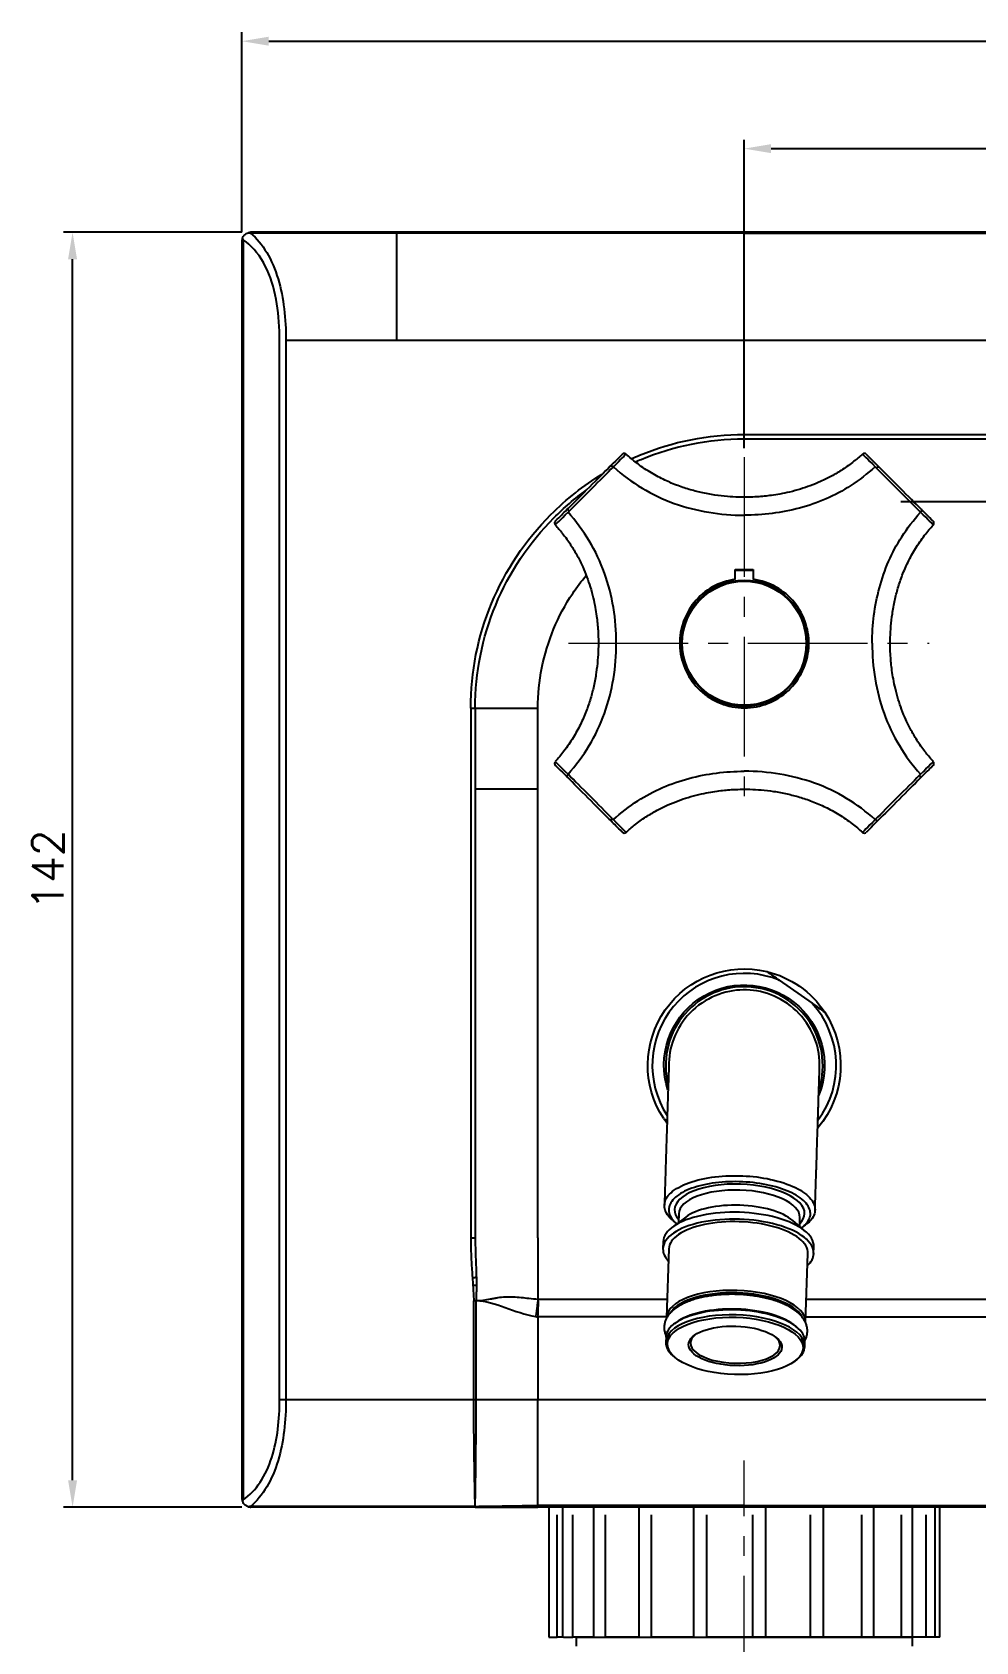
# Model space of a CAD drawing. Extents: x 39169 to 40010, y 19017 to 19611.
# Drawn here: x 39559.8 to 39665, y 19132.4 to 19311.7 of the extents above; entities that cross this region are included whole.
import ezdxf

# ---------------------------------------------------------------- set-up
doc = ezdxf.new("R2010")
doc.units = 0
doc.header["$LTSCALE"] = 7
doc.header["$MEASUREMENT"] = 0
doc.linetypes.add('CENTER2', pattern=[28.575, 19.05, -3.175, 3.175, -3.175])
doc.layers.add('DIM', color=2, linetype='CONTINUOUS')
doc.layers.add('DWG', color=7, linetype='CONTINUOUS')
doc.layers.add('중심선', color=1, linetype='CENTER2', lineweight=9)
doc.styles.add('GHS', font='romans', dxfattribs={"bigfont": 'ghs'})

msp = doc.modelspace()

# ---------------------------------------------------------------- linework, layer by layer
at = {"layer": 'DIM'}
for p, q in [((39583.14, 19289.39), (39583.14, 19311.68)), ((39586.14, 19310.68), (39767.14, 19310.68)), ((39639.14, 19265.35), (39639.14, 19299.71)), ((39642.14, 19298.71), (39711.14, 19298.71)), ((39583.14, 19289.39), (39563.27, 19289.39)), ((39564.27, 19150.39), (39564.27, 19286.39)), ((39583.14, 19147.39), (39563.27, 19147.39))]:
    msp.add_line(p, q, dxfattribs=at)
for points in [[(39586.14, 19311.18), (39586.14, 19310.18), (39583.14, 19310.68)], [(39642.14, 19299.21), (39642.14, 19298.21), (39639.14, 19298.71)], [(39563.77, 19286.39), (39564.77, 19286.39), (39564.27, 19289.39)], [(39563.77, 19150.39), (39564.77, 19150.39), (39564.27, 19147.39)]]:
    msp.add_solid(points, dxfattribs=at)
at = {"layer": 'DWG'}
for p, q in [((39583.14, 19288.39), (39583.14, 19148.39)), ((39583.29, 19288.56), (39583.29, 19148.22)), ((39600.41, 19289.3), (39584.12, 19289.3)), ((39585.37, 19289.39), (39584.14, 19289.39)), ((39639.14, 19289.3), (39600.41, 19289.3)), ((39714.14, 19289.39), (39639.14, 19289.39)), ((39639.14, 19289.3), (39714.14, 19289.3)), ((39588.06, 19277.39), (39588.06, 19159.39)), ((39639.14, 19277.39), (39714.14, 19277.39)), ((39639.14, 19266.88), (39714.14, 19266.88)), ((39639.14, 19266.38), (39714.14, 19266.38)), ((39656.58, 19259.39), (39696.71, 19259.39)), ((39608.65, 19236.39), (39609.15, 19236.39)), ((39608.65, 19236.39), (39608.65, 19177.39)), ((39643.04, 19206.09), (39646.72, 19203.51)), ((39632.62, 19179.69), (39631.13, 19178.57)), ((39631.86, 19180.06), (39631.83, 19179.09)), ((39645.98, 19178.09), (39644.56, 19179.31)), ((39645.32, 19178.66), (39645.35, 19179.63)), ((39630.11, 19176.95), (39630.08, 19176.18)), ((39630.73, 19176.15), (39630.49, 19168.5)), ((39645.98, 19168), (39646.22, 19175.66)), ((39646.87, 19175.64), (39646.9, 19176.41)), ((39646.06, 19170.55), (39705.55, 19170.55)), ((39646, 19168.59), (39705.49, 19168.59)), ((39631.54, 19167.96), (39631.36, 19167.82)), ((39645.06, 19167.38), (39644.89, 19167.53)), ((39630.42, 19166.33), (39630.4, 19165.78)), ((39645.89, 19165.28), (39645.91, 19165.83)), ((39631.24, 19164.23), (39631.41, 19164.08)), ((39644.77, 19163.65), (39644.95, 19163.79)), ((39616.14, 19159.39), (39639.14, 19159.39)), ((39639.14, 19159.39), (39714.14, 19159.39)), ((39639.14, 19147.59), (39616.14, 19147.59)), ((39737.15, 19147.39), (39616.14, 19147.39)), ((39617.36, 19147.39), (39617.36, 19132.89)), ((39618.9, 19147.39), (39618.9, 19132.89)), ((39622.35, 19147.39), (39622.35, 19132.89)), ((39627.38, 19147.39), (39627.38, 19132.89)), ((39633.48, 19147.39), (39633.48, 19132.89)), ((39639.14, 19147.59), (39714.14, 19147.59)), ((39641.56, 19132.89), (39641.56, 19147.39)), ((39647.98, 19132.89), (39647.98, 19147.39)), ((39653.6, 19132.89), (39653.6, 19147.39)), ((39657.89, 19132.89), (39657.89, 19147.39)), ((39660.41, 19132.89), (39660.41, 19147.39)), ((39660.93, 19132.89), (39660.93, 19147.39)), ((39618.28, 19132.89), (39618.28, 19146.53)), ((39620.04, 19132.89), (39620.04, 19146.53)), ((39623.68, 19132.89), (39623.68, 19146.53)), ((39628.82, 19132.89), (39628.82, 19146.53)), ((39634.98, 19132.89), (39634.98, 19146.53)), ((39640.05, 19146.53), (39640.05, 19132.89)), ((39646.49, 19146.53), (39646.49, 19132.89)), ((39652.21, 19146.53), (39652.21, 19132.89)), ((39656.65, 19146.53), (39656.65, 19132.89)), ((39659.38, 19146.53), (39659.38, 19132.89)), ((39617.36, 19132.89), (39618.28, 19132.89)), ((39619, 19132.89), (39618.28, 19132.89)), ((39618.99, 19132.89), (39620.04, 19132.89)), ((39622.43, 19132.89), (39620.04, 19132.89)), ((39620.39, 19132.89), (39620.39, 19131.89)), ((39620.39, 19132.89), (39657.89, 19132.89)), ((39622.43, 19132.89), (39623.68, 19132.89)), ((39627.43, 19132.89), (39623.68, 19132.89)), ((39627.43, 19132.89), (39628.82, 19132.89)), ((39633.52, 19132.89), (39628.82, 19132.89)), ((39633.5, 19132.89), (39634.98, 19132.89)), ((39640.05, 19132.89), (39634.98, 19132.89)), ((39641.55, 19132.89), (39640.05, 19132.89)), ((39646.49, 19132.89), (39641.55, 19132.89)), ((39647.94, 19132.89), (39646.49, 19132.89)), ((39652.21, 19132.89), (39647.94, 19132.89)), ((39653.54, 19132.89), (39652.21, 19132.89)), ((39656.65, 19132.89), (39653.54, 19132.89)), ((39657.8, 19132.89), (39656.65, 19132.89)), ((39659.38, 19132.89), (39657.8, 19132.89)), ((39657.89, 19131.89), (39657.89, 19132.89)), ((39660.31, 19132.89), (39659.38, 19132.89)), ((39660.93, 19132.89), (39660.31, 19132.89))]:
    msp.add_line(p, q, dxfattribs=at)
at = {"layer": 'DWG', "extrusion": (0, 0, -1)}
msp.add_circle((-39639.14, 19243.62), 7, dxfattribs=at)
msp.add_circle((-39639.14, 19243.62), 7, dxfattribs=at)
at = {"layer": 'DWG'}
for radius in [7, 6.91]:
    msp.add_circle((39639.14, 19243.62), radius, dxfattribs=at)
at = {"layer": 'DWG', "extrusion": (0, 0, -1)}
for radius, start, end in [(10.75, 326.5289, 103.4711), (8.95, 342.2362, 201.42), (10.75, 103.4711, 146.5289), (10.75, 146.5289, 220.3236)]:
    msp.add_arc((-39639.14, 19196.6), radius, start, end, dxfattribs=at)
at = {"layer": 'DWG'}
for radius, start, end in [(10.25, 67.6804, 213.0243), (8.75, 90, 194.3944), (8.75, 342.6019, 90), (10.25, 323.3328, 42.3196), (10.75, 213.4711, 216.5585)]:
    msp.add_arc((39639.14, 19196.6), radius, start, end, dxfattribs=at)
for centre, major_axis, ratio, start_param, end_param in [((39625.76, 19264.46), (-0.212, 0.212), 1, 4.783826, 6.283156), ((39652.53, 19264.46), (-0.212, -0.212), 1, 3.141551, 4.638101), ((39618.3, 19257.01), (0.212, -0.212), 1, 3.141565, 4.649115), ((39659.98, 19257.01), (0.212, 0.212), 1, 4.78377, 6.28313), ((39618.3, 19230.23), (-0.212, -0.212), 1, 4.783812, 6.283222), ((39659.98, 19230.23), (0.212, -0.212), 1, 0.000023, 1.49619), ((39625.76, 19222.78), (0.212, 0.212), 1, 3.141636, 4.64914), ((39652.53, 19222.78), (-0.212, 0.212), 1, 1.642045, 3.141608), ((39638.62, 19180.3), (-7.25, 0.23), 0.422618, 3.141593, 6.283185), ((39638.6, 19179.85), (6.75, -0.22), 0.422618, 0.010701, 3.141592), ((39638.55, 19178.17), (-6.75, 0.22), 0.422618, 3.626772, 5.798104), ((39638.48, 19175.91), (8.4, -0.27), 0.422618, 0, 3.141593), ((39638.5, 19176.68), (8.4, -0.27), 0.422618, 0, 3.141593), ((39638.48, 19175.91), (7.75, -0.25), 0.422618, 0, 3.141593), ((39638.62, 19180.3), (-7.25, 0.23), 0.422618, 0, 0.373555), ((39638.6, 19179.85), (6.75, -0.22), 0.422618, 3.141592, 3.149545), ((39638.62, 19180.3), (-7.25, 0.23), 0.422618, 2.76794, 3.141593), ((39638.6, 19179.85), (6.75, -0.22), 0.422618, 0, 0.010701), ((39638.48, 19175.91), (8.4, -0.27), 0.422618, 3.141593, 3.53763), ((39638.48, 19175.91), (8.4, -0.27), 0.422618, 5.887246, 6.283185), ((39638.23, 19168.25), (-7.75, 0.25), 0.422618, 3.141593, 6.283185), ((39638.23, 19168.07), (7.55, -0.24), 0.422618, 0.262029, 2.879172), ((39638.14, 19165.53), (-7.75, 0.25), 0.422618, 3.141593, 6.283185), ((39638.16, 19166.08), (7.75, -0.25), 0.422618, 0, 3.141593), ((39638.17, 19166.26), (-7.55, 0.24), 0.422618, 3.626772, 5.798104), ((39638.14, 19165.53), (5, -0.16), 0.422618, 2.694014, 3.141592), ((39638.14, 19165.53), (-7.75, 0.25), 0.422618, 0, 0.48518), ((39638.14, 19165.53), (5, -0.16), 0.422618, 3.141592, 6.283185), ((39638.14, 19165.53), (5, -0.16), 0.422618, 0, 0.447481), ((39638.14, 19165.53), (-7.75, 0.25), 0.422618, 2.656511, 3.141593), ((39616.14, 19147.89), (0, -0.5), 0.013735, 0, 0.927989)]:
    msp.add_ellipse(centre, major_axis=major_axis, ratio=ratio, start_param=start_param, end_param=end_param, dxfattribs=at)
for major_axis in [(7.55, -0.24), (-5.2, 0.17)]:
    msp.add_ellipse((39638.14, 19165.35), major_axis=major_axis, ratio=0.422618, dxfattribs=at)
for points, knots in [([(39583.22, 19288.78), (39583.2, 19288.72), (39583.18, 19288.65), (39583.15, 19288.52), (39583.14, 19288.46), (39583.14, 19288.39), (39583.14, 19288.39), (39583.14, 19288.39)], [0, 0, 0, 0, 0.496009, 0.496009, 0.986819, 0.986819, 1, 1, 1, 1]), ([(39583.22, 19288.78), (39583.26, 19288.87), (39583.32, 19288.96), (39583.45, 19289.12), (39583.53, 19289.19), (39583.69, 19289.29), (39583.78, 19289.32), (39583.86, 19289.35)], [0, 0, 0, 0, 0.346952, 0.346952, 0.69371, 0.69371, 1, 1, 1, 1]), ([(39583.29, 19288.56), (39583.29, 19288.56), (39583.29, 19288.57), (39583.26, 19288.64), (39583.24, 19288.71), (39583.22, 19288.78)], [0, 0, 0, 0, 0.027861, 0.027861, 1, 1, 1, 1]), ([(39587.35, 19159.39), (39587.35, 19181.27), (39587.35, 19214.1), (39587.35, 19252.4), (39587.35, 19268.81), (39587.35, 19277.02), (39587.43, 19279.8), (39586.57, 19283.72), (39586.14, 19284.96), (39584.93, 19287.11), (39584.17, 19287.97), (39583.29, 19288.56)], [0, 0, 0, 0, 0.5, 0.75, 0.875, 0.875, 0.9375, 0.9375, 0.96875, 0.96875, 1, 1, 1, 1]), ([(39584.14, 19289.39), (39584.14, 19289.39), (39584.14, 19289.39), (39584.12, 19289.39), (39584.11, 19289.39), (39584.01, 19289.38), (39583.94, 19289.37), (39583.86, 19289.35)], [0, 0, 0, 0, 0.018439, 0.018439, 0.192058, 0.192058, 1, 1, 1, 1]), ([(39583.86, 19289.35), (39583.95, 19289.34), (39584.03, 19289.32), (39584.11, 19289.3), (39584.11, 19289.3), (39584.12, 19289.3)], [0, 0, 0, 0, 0.972775, 0.972775, 1, 1, 1, 1]), ([(39584.12, 19289.3), (39585.47, 19288.19), (39586.53, 19286.33), (39587.81, 19282.06), (39588.06, 19279.73), (39588.06, 19277.39)], [0, 0, 0, 0, 0.5, 0.5, 1, 1, 1, 1]), ([(39626.59, 19264.18), (39626.88, 19264.31), (39627.17, 19264.44), (39631.15, 19266.08), (39635.12, 19266.88), (39639.14, 19266.88)], [0, 0, 0, 0, 0.074329, 0.074329, 1, 1, 1, 1]), ([(39627.01, 19263.82), (39627.23, 19263.91), (39627.44, 19264.01), (39631.28, 19265.6), (39635.18, 19266.38), (39639.14, 19266.38)], [0, 0, 0, 0, 0.056409, 0.056409, 1, 1, 1, 1]), ([(39624.21, 19263.33), (39623.55, 19262.68), (39622.74, 19261.86), (39621.04, 19260.17), (39620.22, 19259.34), (39619.54, 19258.66)], [0, 0, 0, 0, 0.5, 0.5, 1, 1, 1, 1]), ([(39624.55, 19263.26), (39623.85, 19262.57), (39623, 19261.71), (39621.2, 19259.91), (39620.33, 19259.04), (39619.61, 19258.33)], [0, 0, 0, 0, 0.5, 0.5, 1, 1, 1, 1]), ([(39624.55, 19263.26), (39626.53, 19261.5), (39628.83, 19260.09), (39633.83, 19258.31), (39636.49, 19257.88), (39639.14, 19257.88)], [0, 0, 0, 0, 0.5, 0.5, 1, 1, 1, 1]), ([(39652.32, 19264.69), (39652.02, 19264.41), (39651.3, 19263.81), (39650.15, 19262.97), (39648.9, 19262.23), (39647.69, 19261.63), (39646.53, 19261.16), (39645.38, 19260.77), (39644.25, 19260.46), (39643.17, 19260.24), (39642.22, 19260.09), (39641.37, 19259.99), (39640.51, 19259.92), (39639.56, 19259.88), (39638.45, 19259.88), (39637.21, 19259.95), (39635.82, 19260.11), (39634.39, 19260.38), (39632.96, 19260.75), (39631.53, 19261.23), (39630.06, 19261.87), (39628.56, 19262.69), (39627.18, 19263.64), (39626.34, 19264.35), (39625.96, 19264.69)], [0, 0, 0, 0, 0.043698, 0.097663, 0.148172, 0.195232, 0.238813, 0.278891, 0.322368, 0.360817, 0.394227, 0.422589, 0.450703, 0.483929, 0.522276, 0.565762, 0.614418, 0.668235, 0.716998, 0.769314, 0.825184, 0.884553, 0.9474, 1, 1, 1, 1]), ([(39653.74, 19263.27), (39652.87, 19262.51), (39650.34, 19260.5), (39645.38, 19258.4), (39641.22, 19257.88), (39639.14, 19257.88)], [0, 0, 0, 0, 0.216606, 0.608303, 1, 1, 1, 1]), ([(39652.74, 19264.67), (39652.74, 19264.67), (39652.74, 19264.67), (39652.75, 19264.66), (39652.88, 19264.53), (39653.39, 19264.02), (39653.76, 19263.65), (39654.19, 19263.22)], [0, 0, 0, 0, 0.020054, 0.020054, 0.510027, 0.510027, 1, 1, 1, 1]), ([(39653.86, 19263.15), (39653.88, 19263.17), (39653.91, 19263.19), (39653.96, 19263.23), (39653.99, 19263.24), (39654.05, 19263.26), (39654.07, 19263.26), (39654.12, 19263.26), (39654.14, 19263.25), (39654.17, 19263.24), (39654.18, 19263.23), (39654.19, 19263.23), (39654.19, 19263.22), (39654.19, 19263.22)], [0, 0, 0, 0, 0.220007, 0.220007, 0.440055, 0.440055, 0.660124, 0.660124, 0.880232, 0.880232, 0.96207, 0.96207, 1, 1, 1, 1]), ([(39658.86, 19258.55), (39658.2, 19259.21), (39657.39, 19260.02), (39655.69, 19261.72), (39654.87, 19262.54), (39654.19, 19263.22)], [0, 0, 0, 0, 0.5, 0.5, 1, 1, 1, 1]), ([(39608.65, 19236.39), (39608.65, 19240.42), (39609.44, 19244.36), (39612.51, 19251.76), (39614.75, 19255.11), (39619.31, 19259.68), (39621.24, 19261.19), (39623.31, 19262.45)], [0, 0, 0, 0, 0.383239, 0.383239, 0.766477, 0.766477, 1, 1, 1, 1]), ([(39658.79, 19258.21), (39658.09, 19258.91), (39657.23, 19259.76), (39655.44, 19261.56), (39654.57, 19262.43), (39653.86, 19263.15)], [0, 0, 0, 0, 0.5, 0.5, 1, 1, 1, 1]), ([(39609.15, 19236.39), (39609.15, 19240.35), (39609.93, 19244.23), (39612.94, 19251.51), (39615.14, 19254.81), (39619.05, 19258.71), (39620.25, 19259.74), (39621.52, 19260.66)], [0, 0, 0, 0, 0.416704, 0.416704, 0.833408, 0.833408, 1, 1, 1, 1]), ([(39618.08, 19256.81), (39618.08, 19256.81), (39618.08, 19256.81), (39618.08, 19256.81), (39618.61, 19257.33), (39619.5, 19258.22)], [0, 0, 0, 0, 0.00011, 0.00011, 1, 1, 1, 1]), ([(39618.09, 19257.22), (39618.09, 19257.22), (39618.22, 19257.34), (39618.72, 19257.85), (39619.1, 19258.23), (39619.54, 19258.66)], [0, 0, 0, 0, 0.499864, 0.499864, 1, 1, 1, 1]), ([(39619.61, 19258.33), (39619.59, 19258.35), (39619.57, 19258.38), (39619.54, 19258.44), (39619.52, 19258.46), (39619.51, 19258.52), (39619.5, 19258.55), (39619.5, 19258.6), (39619.51, 19258.62), (39619.52, 19258.64), (39619.53, 19258.65), (39619.54, 19258.66), (39619.54, 19258.66), (39619.54, 19258.66)], [0, 0, 0, 0, 0.220024, 0.220024, 0.440073, 0.440073, 0.660142, 0.660142, 0.88025, 0.88025, 0.96173, 0.96173, 1, 1, 1, 1]), ([(39624.88, 19243.62), (39624.88, 19246.27), (39624.46, 19248.93), (39622.67, 19253.94), (39621.26, 19256.23), (39619.5, 19258.22)], [0, 0, 0, 0, 0.5, 0.5, 1, 1, 1, 1]), ([(39653.4, 19243.62), (39653.4, 19245.69), (39653.93, 19249.86), (39656.02, 19254.81), (39658.03, 19257.35), (39658.79, 19258.21)], [0, 0, 0, 0, 0.391693, 0.783386, 1, 1, 1, 1]), ([(39618.07, 19256.8), (39618.35, 19256.49), (39618.96, 19255.78), (39619.79, 19254.63), (39620.53, 19253.38), (39621.13, 19252.17), (39621.61, 19251.01), (39621.99, 19249.86), (39622.3, 19248.73), (39622.53, 19247.65), (39622.68, 19246.7), (39622.78, 19245.84), (39622.85, 19244.99), (39622.89, 19244.03), (39622.88, 19242.93), (39622.81, 19241.68), (39622.65, 19240.29), (39622.39, 19238.87), (39622.02, 19237.43), (39621.53, 19236.01), (39620.89, 19234.54), (39620.07, 19233.04), (39619.12, 19231.66), (39618.41, 19230.81), (39618.07, 19230.44)], [0, 0, 0, 0, 0.043602, 0.097553, 0.14806, 0.195126, 0.238721, 0.278818, 0.322321, 0.360793, 0.394223, 0.422599, 0.45072, 0.483948, 0.522295, 0.565774, 0.614413, 0.668204, 0.716942, 0.769238, 0.825098, 0.884469, 0.947332, 1, 1, 1, 1]), ([(39660.22, 19230.44), (39659.93, 19230.75), (39659.33, 19231.46), (39658.5, 19232.61), (39657.76, 19233.86), (39657.16, 19235.07), (39656.68, 19236.23), (39656.29, 19237.38), (39655.99, 19238.51), (39655.76, 19239.59), (39655.61, 19240.54), (39655.51, 19241.4), (39655.44, 19242.25), (39655.4, 19243.21), (39655.41, 19244.31), (39655.48, 19245.56), (39655.64, 19246.94), (39655.9, 19248.37), (39656.27, 19249.8), (39656.75, 19251.23), (39657.4, 19252.7), (39658.21, 19254.2), (39659.17, 19255.58), (39659.88, 19256.43), (39660.22, 19256.8)], [0, 0, 0, 0, 0.043641, 0.09759, 0.148094, 0.195158, 0.238751, 0.278846, 0.322347, 0.360818, 0.394246, 0.422621, 0.45074, 0.483967, 0.522311, 0.565789, 0.614426, 0.668214, 0.71695, 0.769243, 0.8251, 0.884469, 0.947329, 1, 1, 1, 1]), ([(39616.14, 19236.39), (39616.14, 19237.9), (39616.29, 19239.4), (39616.88, 19242.35), (39617.32, 19243.8), (39618.47, 19246.58), (39619.18, 19247.92), (39620.49, 19249.87), (39620.99, 19250.54), (39621.53, 19251.18)], [0, 0, 0, 0, 0.2439322, 0.2439322, 0.4878644, 0.4878644, 0.7317966, 0.7317966, 0.8676616, 0.8676616, 0.8676616, 0.8676616]), ([(39638.14, 19250.75), (39636.36, 19250.5), (39634.69, 19249.56), (39632.41, 19246.74), (39631.83, 19244.92), (39632.09, 19241.32), (39632.92, 19239.58), (39635.54, 19237.13), (39637.33, 19236.42), (39640.97, 19236.42), (39642.74, 19237.13), (39645.37, 19239.59), (39646.2, 19241.33), (39646.45, 19244.91), (39645.87, 19246.76), (39643.61, 19249.55), (39641.93, 19250.5), (39640.14, 19250.75)], [0, 0, 0, 0, 0.125, 0.125, 0.25, 0.25, 0.375, 0.375, 0.5, 0.5, 0.625, 0.625, 0.75, 0.75, 0.875, 0.875, 1, 1, 1, 1]), ([(39638.14, 19251.82), (39638.43, 19251.82), (39638.72, 19251.82), (39639.19, 19251.82), (39639.38, 19251.82), (39639.76, 19251.82), (39639.95, 19251.82), (39640.14, 19251.82)], [0, 0, 0, 0, 0.428962, 0.428962, 0.714481, 0.714481, 1, 1, 1, 1]), ([(39638.14, 19251.75), (39638.43, 19251.75), (39638.72, 19251.75), (39639.19, 19251.75), (39639.38, 19251.75), (39639.76, 19251.75), (39639.95, 19251.75), (39640.14, 19251.75)], [0, 0, 0, 0, 0.428962, 0.428962, 0.714481, 0.714481, 1, 1, 1, 1]), ([(39619.5, 19229.02), (39621.26, 19231.01), (39622.67, 19233.31), (39624.46, 19238.31), (39624.88, 19240.97), (39624.88, 19243.62)], [0, 0, 0, 0, 0.5, 0.5, 1, 1, 1, 1]), ([(39653.4, 19243.62), (39653.4, 19240.97), (39653.83, 19238.31), (39655.62, 19233.3), (39657.02, 19231.01), (39658.79, 19229.02)], [0, 0, 0, 0, 0.5, 0.5, 1, 1, 1, 1]), ([(39624.55, 19223.97), (39625.41, 19224.73), (39627.95, 19226.74), (39632.9, 19228.84), (39637.07, 19229.36), (39639.14, 19229.36)], [0, 0, 0, 0, 0.216606, 0.608303, 1, 1, 1, 1]), ([(39653.74, 19223.98), (39651.76, 19225.74), (39649.46, 19227.15), (39644.46, 19228.93), (39641.8, 19229.36), (39639.14, 19229.36)], [0, 0, 0, 0, 0.5, 0.5, 1, 1, 1, 1]), ([(39658.75, 19228.58), (39659.18, 19229), (39659.55, 19229.38), (39660.05, 19229.87), (39660.18, 19230.01), (39660.19, 19230.02), (39660.19, 19230.02), (39660.19, 19230.02)], [0, 0, 0, 0, 0.489116, 0.489116, 0.978233, 0.978233, 1, 1, 1, 1]), ([(39658.79, 19229.02), (39659.68, 19229.91), (39660.21, 19230.43), (39660.21, 19230.43), (39660.21, 19230.43), (39660.21, 19230.43)], [0, 0, 0, 0, 0.998622, 0.998622, 1, 1, 1, 1]), ([(39624.1, 19224.02), (39623.42, 19224.7), (39622.59, 19225.52), (39620.9, 19227.22), (39620.09, 19228.03), (39619.43, 19228.69)], [0, 0, 0, 0, 0.5, 0.5, 1, 1, 1, 1]), ([(39624.43, 19224.09), (39623.72, 19224.81), (39622.85, 19225.68), (39621.06, 19227.47), (39620.2, 19228.33), (39619.5, 19229.02)], [0, 0, 0, 0, 0.5, 0.5, 1, 1, 1, 1]), ([(39625.96, 19222.55), (39626.27, 19222.83), (39626.98, 19223.44), (39628.14, 19224.27), (39629.38, 19225.01), (39630.6, 19225.61), (39631.75, 19226.08), (39632.91, 19226.47), (39634.04, 19226.78), (39635.12, 19227), (39636.07, 19227.15), (39636.92, 19227.25), (39637.78, 19227.32), (39638.73, 19227.36), (39639.83, 19227.36), (39641.08, 19227.29), (39642.47, 19227.13), (39643.89, 19226.86), (39645.33, 19226.49), (39646.75, 19226.01), (39648.23, 19225.37), (39649.72, 19224.55), (39651.11, 19223.6), (39651.95, 19222.89), (39652.32, 19222.55)], [0, 0, 0, 0, 0.043671, 0.097638, 0.148149, 0.195209, 0.238792, 0.278871, 0.322349, 0.360799, 0.39421, 0.422573, 0.450688, 0.483915, 0.522263, 0.565751, 0.614408, 0.668226, 0.71699, 0.769308, 0.825179, 0.884551, 0.947399, 1, 1, 1, 1]), ([(39658.67, 19228.91), (39657.96, 19228.2), (39657.08, 19227.32), (39655.29, 19225.53), (39654.43, 19224.67), (39653.74, 19223.97)], [0, 0, 0, 0, 0.5, 0.5, 1, 1, 1, 1]), ([(39658.75, 19228.58), (39658.07, 19227.9), (39657.24, 19227.07), (39655.55, 19225.38), (39654.74, 19224.56), (39654.08, 19223.91)], [0, 0, 0, 0, 0.5, 0.5, 1, 1, 1, 1]), ([(39658.75, 19228.58), (39658.75, 19228.58), (39658.75, 19228.58), (39658.77, 19228.6), (39658.78, 19228.62), (39658.79, 19228.66), (39658.79, 19228.69), (39658.78, 19228.74), (39658.77, 19228.77), (39658.74, 19228.83), (39658.72, 19228.86), (39658.69, 19228.89), (39658.68, 19228.9), (39658.67, 19228.91)], [0, 0, 0, 0, 0.038268, 0.038268, 0.258414, 0.258414, 0.478561, 0.478561, 0.698686, 0.698686, 0.91877, 0.91877, 1, 1, 1, 1]), ([(39624.1, 19224.02), (39624.1, 19224.02), (39624.1, 19224.01), (39624.12, 19224), (39624.14, 19223.99), (39624.19, 19223.98), (39624.21, 19223.98), (39624.27, 19223.99), (39624.29, 19224), (39624.35, 19224.03), (39624.38, 19224.05), (39624.41, 19224.07), (39624.42, 19224.08), (39624.43, 19224.09)], [0, 0, 0, 0, 0.037932, 0.037932, 0.258081, 0.258081, 0.478231, 0.478231, 0.698358, 0.698358, 0.918444, 0.918444, 1, 1, 1, 1]), ([(39625.55, 19222.57), (39625.55, 19222.57), (39625.42, 19222.7), (39624.91, 19223.2), (39624.54, 19223.58), (39624.1, 19224.02)], [0, 0, 0, 0, 0.499837, 0.499837, 1, 1, 1, 1]), ([(39653.74, 19223.98), (39652.85, 19223.08), (39652.33, 19222.56), (39652.33, 19222.56), (39652.33, 19222.56), (39652.33, 19222.56)], [0, 0, 0, 0, 0.998418, 0.998418, 1, 1, 1, 1]), ([(39639.41, 19205), (39638.42, 19205.03), (39637.35, 19204.89), (39635.26, 19204.13), (39634.24, 19203.52), (39632.55, 19201.94), (39631.88, 19200.96), (39630.99, 19198.95), (39630.78, 19197.92), (39630.75, 19196.87)], [0, 0, 0, 0, 0.250016, 0.250016, 0.500031, 0.500031, 0.750047, 0.750047, 1, 1, 1, 1]), ([(39647.54, 19196.33), (39647.57, 19197.38), (39647.43, 19198.43), (39646.67, 19200.49), (39646.06, 19201.51), (39644.48, 19203.19), (39643.5, 19203.87), (39641.47, 19204.75), (39640.4, 19204.97), (39639.41, 19205)], [0, 0, 0, 0, 0.249953, 0.249953, 0.499969, 0.499969, 0.749984, 0.749984, 1, 1, 1, 1]), ([(39630.75, 19196.87), (39630.75, 19196.87), (39630.75, 19196.87), (39630.75, 19196.88), (39630.75, 19196.86), (39630.75, 19196.9), (39630.75, 19196.83), (39630.74, 19196.6), (39630.73, 19196.29), (39630.72, 19195.94), (39630.71, 19195.57), (39630.69, 19195.23), (39630.68, 19194.92), (39630.68, 19194.64), (39630.67, 19194.32), (39630.65, 19193.9), (39630.63, 19193.35), (39630.61, 19192.66), (39630.58, 19191.8), (39630.55, 19190.74), (39630.51, 19189.48), (39630.46, 19188.05), (39630.41, 19186.48), (39630.36, 19184.78), (39630.3, 19182.95), (39630.26, 19181.68), (39630.24, 19181.02)], [0, 0, 0, 0, 0.067186, 0.129523, 0.187018, 0.239687, 0.287431, 0.330345, 0.368415, 0.401636, 0.430017, 0.453563, 0.472273, 0.486647, 0.503551, 0.525171, 0.551512, 0.582557, 0.618276, 0.65864, 0.703735, 0.753591, 0.80813, 0.867379, 0.931338, 1, 1, 1, 1]), ([(39647.03, 19180.48), (39647.05, 19181.15), (39647.09, 19182.42), (39647.15, 19184.22), (39647.2, 19185.82), (39647.25, 19187.22), (39647.28, 19188.41), (39647.32, 19189.4), (39647.34, 19190.16), (39647.36, 19190.76), (39647.38, 19191.27), (39647.39, 19191.74), (39647.41, 19192.2), (39647.42, 19192.63), (39647.43, 19193.07), (39647.45, 19193.53), (39647.47, 19194.05), (39647.48, 19194.61), (39647.5, 19195.17), (39647.52, 19195.69), (39647.53, 19196.09), (39647.54, 19196.35), (39647.54, 19196.34), (39647.54, 19196.33), (39647.54, 19196.34), (39647.54, 19196.34), (39647.54, 19196.33)], [0, 0, 0, 0, 0.069854, 0.132662, 0.188418, 0.23712, 0.278786, 0.313411, 0.340942, 0.361812, 0.381096, 0.400357, 0.419594, 0.438804, 0.457993, 0.480215, 0.507841, 0.540863, 0.579277, 0.623092, 0.672328, 0.726976, 0.787071, 0.852642, 0.92361, 1, 1, 1, 1]), ([(39631.1, 19179.38), (39631, 19179.47), (39630.92, 19179.55), (39630.42, 19180.08), (39630.24, 19180.52), (39630.24, 19181.41), (39630.41, 19181.84), (39631.22, 19182.68), (39631.86, 19183.08), (39633.48, 19183.74), (39634.48, 19183.98), (39636.55, 19184.28), (39637.62, 19184.33), (39639.61, 19184.28), (39640.66, 19184.18), (39642.72, 19183.78), (39643.72, 19183.49), (39645.37, 19182.75), (39646.01, 19182.32), (39646.84, 19181.43), (39647.03, 19180.98), (39647.03, 19180.1), (39646.86, 19179.66), (39646.34, 19179.12), (39646.2, 19179.01), (39646.05, 19178.89)], [0, 0, 0, 0, 0.017973, 0.017973, 0.113445, 0.113445, 0.208917, 0.208917, 0.304389, 0.304389, 0.399862, 0.399862, 0.495334, 0.495334, 0.590806, 0.590806, 0.686278, 0.686278, 0.78175, 0.78175, 0.877223, 0.877223, 0.972695, 0.972695, 1, 1, 1, 1]), ([(39645.54, 19178.51), (39645.68, 19178.62), (39646.25, 19179.11), (39646.73, 19180.1), (39646.08, 19181.42), (39644.33, 19182.58), (39641.69, 19183.38), (39638.59, 19183.73), (39635.49, 19183.54), (39632.86, 19182.87), (39631.13, 19181.79), (39630.51, 19180.49), (39630.99, 19179.53), (39631.5, 19179.04), (39631.59, 19178.97)], [0, 0, 0, 0, 0.027163, 0.122627, 0.218082, 0.313391, 0.408833, 0.504412, 0.599952, 0.69564, 0.791282, 0.886803, 0.982385, 1, 1, 1, 1]), ([(39608.65, 19177.39), (39608.65, 19177.1), (39608.66, 19176.51), (39608.68, 19175.62), (39608.73, 19174.72), (39608.78, 19173.83), (39608.82, 19173.23), (39608.84, 19172.93)], [0, 0, 0, 0, 0.196111, 0.395344, 0.597766, 0.800319, 1, 1, 1, 1]), ([(39609.15, 19177.39), (39609.16, 19176.81), (39609.17, 19175.65), (39609.25, 19174.17), (39609.27, 19173.28), (39609.28, 19172.96)], [0, 0, 0, 0, 0.391608, 0.785493, 1, 1, 1, 1]), ([(39616.14, 19177.39), (39616.14, 19176.47), (39616.14, 19175.54), (39616.14, 19174.24), (39616.14, 19173.82), (39616.14, 19173.04), (39616.14, 19172.67), (39616.14, 19172.02), (39616.14, 19171.73), (39616.14, 19171.23), (39616.14, 19171.03), (39616.14, 19170.73), (39616.14, 19170.62), (39616.14, 19170.55)], [0, 0, 0, 0, 0.292557, 0.292557, 0.438836, 0.438836, 0.585115, 0.585115, 0.731394, 0.731394, 0.877672, 0.877672, 1, 1, 1, 1]), ([(39608.9, 19172.08), (39608.92, 19171.79), (39608.95, 19171.23), (39608.99, 19170.66), (39609, 19170.38)], [0, 0, 0, 0, 0.503967, 1, 1, 1, 1]), ([(39609.28, 19172.96), (39609.29, 19172.69), (39609.29, 19172.41), (39609.29, 19172.12), (39609.29, 19172.1)], [0, 0, 0, 0, 0.942023, 1, 1, 1, 1]), ([(39609.26, 19170.39), (39609.52, 19170.4), (39610.06, 19170.43), (39610.73, 19170.56), (39611.26, 19170.67), (39611.81, 19170.76), (39612.77, 19170.85), (39613.93, 19170.79), (39615.17, 19170.66), (39615.81, 19170.59), (39616.14, 19170.55)], [0, 0, 0, 0, 0.11572, 0.236872, 0.300492, 0.365309, 0.495259, 0.74911, 0.868353, 1, 1, 1, 1]), ([(39609.26, 19170.39), (39610.29, 19170.38), (39611.38, 19170.04), (39613.57, 19169.23), (39614.71, 19168.83), (39615.89, 19168.61)], [0, 0, 0, 0, 0.5, 0.5, 1, 1, 1, 1]), ([(39616.14, 19168.59), (39616.16, 19169.01), (39616.19, 19169.49), (39616.2, 19170.22), (39616.19, 19170.46), (39616.14, 19170.55)], [0, 0, 0, 0, 0.5, 0.5, 1, 1, 1, 1]), ([(39638.32, 19171.09), (39638.2, 19171.09), (39637.83, 19171.1), (39637.23, 19171.09), (39636.53, 19171.06), (39635.84, 19170.99), (39635.16, 19170.9), (39634.51, 19170.78), (39633.89, 19170.63), (39633.3, 19170.45), (39632.74, 19170.24), (39632.23, 19170.01), (39631.75, 19169.74), (39631.33, 19169.44), (39630.98, 19169.13), (39630.69, 19168.8), (39630.48, 19168.47), (39630.32, 19168.11), (39630.23, 19167.74), (39630.2, 19167.35), (39630.24, 19166.98), (39630.33, 19166.66), (39630.41, 19166.47), (39630.44, 19166.4)], [0, 0, 0, 0, 0.027207, 0.078722, 0.130286, 0.181932, 0.233708, 0.285669, 0.337877, 0.390406, 0.443334, 0.496733, 0.550635, 0.604941, 0.659061, 0.706368, 0.751428, 0.794575, 0.840663, 0.885059, 0.928638, 0.972175, 1, 1, 1, 1]), ([(39645.89, 19165.9), (39645.92, 19165.95), (39646, 19166.11), (39646.11, 19166.4), (39646.18, 19166.78), (39646.19, 19167.16), (39646.13, 19167.53), (39646.01, 19167.9), (39645.83, 19168.24), (39645.59, 19168.58), (39645.29, 19168.91), (39644.92, 19169.22), (39644.5, 19169.52), (39644.02, 19169.8), (39643.49, 19170.05), (39642.92, 19170.27), (39642.31, 19170.47), (39641.68, 19170.65), (39641.01, 19170.79), (39640.33, 19170.91), (39639.63, 19171), (39638.96, 19171.06), (39638.52, 19171.08), (39638.32, 19171.09)], [0, 0, 0, 0, 0.020051, 0.062685, 0.108135, 0.152177, 0.195697, 0.239415, 0.284288, 0.331089, 0.380231, 0.43157, 0.484408, 0.537878, 0.591242, 0.644268, 0.696921, 0.749244, 0.801296, 0.853141, 0.904836, 0.956432, 1, 1, 1, 1]), ([(39583.29, 19148.22), (39584.72, 19149.17), (39585.83, 19150.91), (39587.12, 19154.94), (39587.35, 19157.17), (39587.35, 19159.39)], [0, 0, 0, 0, 0.5, 0.5, 1, 1, 1, 1]), ([(39588.06, 19159.39), (39588.06, 19157.05), (39587.81, 19154.71), (39586.53, 19150.45), (39585.47, 19148.59), (39584.12, 19147.48)], [0, 0, 0, 0, 0.5, 0.5, 1, 1, 1, 1]), ([(39609.14, 19147.48), (39609.14, 19147.56), (39609.14, 19147.73), (39609.13, 19148.1), (39609.12, 19148.8), (39609.09, 19150.37), (39609.05, 19152.44), (39609.03, 19154.56), (39609.01, 19156.22), (39609, 19157.83), (39609, 19158.9), (39609, 19159.39)], [0, 0, 0, 0, 0.032452, 0.064818, 0.129239, 0.256689, 0.506993, 0.631003, 0.754409, 0.889004, 1, 1, 1, 1]), ([(39616.14, 19147.59), (39616.14, 19147.73), (39616.14, 19147.87), (39616.14, 19148.24), (39616.14, 19148.47), (39616.14, 19149.17), (39616.14, 19149.66), (39616.14, 19150.65), (39616.14, 19151.15), (39616.14, 19152.16), (39616.14, 19152.67), (39616.14, 19154.21), (39616.14, 19155.24), (39616.14, 19157.31), (39616.14, 19158.35), (39616.14, 19159.39)], [0, 0, 0, 0, 0.042881, 0.042881, 0.106689, 0.106689, 0.234305, 0.234305, 0.361921, 0.361921, 0.489537, 0.489537, 0.744768, 0.744768, 1, 1, 1, 1]), ([(39583.14, 19148.39), (39583.14, 19148.39), (39583.14, 19148.39), (39583.14, 19148.32), (39583.15, 19148.26), (39583.18, 19148.13), (39583.2, 19148.06), (39583.22, 19148)], [0, 0, 0, 0, 0.013181, 0.013181, 0.503991, 0.503991, 1, 1, 1, 1]), ([(39583.22, 19148), (39583.24, 19148.07), (39583.26, 19148.14), (39583.29, 19148.21), (39583.29, 19148.22), (39583.29, 19148.22)], [0, 0, 0, 0, 0.972139, 0.972139, 1, 1, 1, 1]), ([(39583.86, 19147.43), (39583.76, 19147.46), (39583.66, 19147.51), (39583.49, 19147.63), (39583.41, 19147.7), (39583.29, 19147.86), (39583.25, 19147.93), (39583.22, 19148)], [0, 0, 0, 0, 0.363068, 0.363068, 0.72733, 0.72733, 1, 1, 1, 1]), ([(39584.12, 19147.48), (39584.11, 19147.48), (39584.11, 19147.48), (39584.03, 19147.46), (39583.95, 19147.44), (39583.86, 19147.43)], [0, 0, 0, 0, 0.027225, 0.027225, 1, 1, 1, 1]), ([(39583.86, 19147.43), (39583.94, 19147.41), (39584.01, 19147.4), (39584.11, 19147.39), (39584.12, 19147.39), (39584.14, 19147.39), (39584.14, 19147.39), (39584.14, 19147.39)], [0, 0, 0, 0, 0.807942, 0.807942, 0.981561, 0.981561, 1, 1, 1, 1]), ([(39609.14, 19147.48), (39610.29, 19147.49), (39612.63, 19147.53), (39614.96, 19147.57), (39616.14, 19147.59)], [0, 0, 0, 0, 0.492799, 1, 1, 1, 1]), ([(39609.14, 19147.48), (39609.14, 19147.48), (39609.14, 19147.47), (39609.14, 19147.46), (39609.14, 19147.45), (39609.14, 19147.44), (39609.14, 19147.43), (39609.14, 19147.43), (39609.14, 19147.42), (39609.14, 19147.41), (39609.14, 19147.41), (39609.14, 19147.4), (39609.14, 19147.4), (39609.14, 19147.4), (39609.14, 19147.39), (39609.14, 19147.39), (39609.14, 19147.39), (39609.14, 19147.39), (39609.14, 19147.39)], [0, 0, 0, 0, 0.061661, 0.123679, 0.18597, 0.248491, 0.311196, 0.374041, 0.43698, 0.499966, 0.562952, 0.625892, 0.688739, 0.751448, 0.813973, 0.876268, 0.938292, 1, 1, 1, 1]), ([(39609.14, 19147.39), (39610.29, 19147.39), (39612.62, 19147.39), (39614.95, 19147.39), (39616.14, 19147.39)], [0, 0, 0, 0, 0.492685, 1, 1, 1, 1]), ([(39616.14, 19147.39), (39616.14, 19147.39), (39616.14, 19147.39), (39616.14, 19147.39), (39616.14, 19147.4), (39616.14, 19147.4), (39616.14, 19147.41), (39616.14, 19147.42), (39616.14, 19147.43), (39616.14, 19147.44), (39616.14, 19147.46), (39616.14, 19147.47), (39616.14, 19147.49), (39616.14, 19147.51), (39616.14, 19147.53), (39616.14, 19147.55), (39616.14, 19147.57), (39616.14, 19147.58), (39616.14, 19147.59)], [0, 0, 0, 0, 0.060672, 0.122058, 0.184069, 0.24661, 0.309582, 0.372882, 0.436401, 0.50003, 0.563659, 0.627176, 0.690473, 0.753442, 0.815979, 0.877984, 0.939363, 1, 1, 1, 1])]:
    msp.add_open_spline(points, degree=3, knots=knots, dxfattribs=at)
for points, degree in [([(39600.41, 19289.39), (39585.37, 19289.39)], 1), ([(39639.14, 19289.39), (39600.41, 19289.39)], 1), ([(39588.06, 19277.39), (39600.41, 19277.39)], 1), ([(39600.41, 19277.39), (39639.14, 19277.39)], 1), ([(39639.14, 19266.38), (39639.14, 19266.39), (39639.14, 19266.63), (39639.14, 19266.88)], 3), ([(39625.55, 19264.67), (39625.55, 19264.67), (39625.05, 19264.18), (39624.21, 19263.33)], 3), ([(39624.21, 19263.33), (39624.28, 19263.4), (39624.44, 19263.37), (39624.55, 19263.26)], 3), ([(39625.95, 19264.68), (39625.91, 19264.63), (39625.39, 19264.11), (39624.55, 19263.26)], 3), ([(39652.33, 19264.68), (39652.33, 19264.68), (39652.85, 19264.16), (39653.74, 19263.27)], 3), ([(39653.86, 19263.15), (39653.81, 19263.19), (39653.78, 19263.23), (39653.74, 19263.27)], 3), ([(39619.61, 19258.33), (39619.57, 19258.29), (39619.54, 19258.25), (39619.5, 19258.22)], 3), ([(39658.86, 19258.55), (39658.93, 19258.48), (39658.89, 19258.32), (39658.79, 19258.21)], 3), ([(39660.2, 19256.81), (39660.16, 19256.86), (39659.64, 19257.37), (39658.79, 19258.21)], 3), ([(39660.19, 19257.22), (39660.19, 19257.22), (39659.7, 19257.71), (39658.86, 19258.55)], 3), ([(39638.14, 19250.75), (39638.14, 19251.11), (39638.14, 19251.46), (39638.14, 19251.82)], 3), ([(39640.14, 19251.82), (39640.14, 19251.46), (39640.14, 19251.11), (39640.14, 19250.75)], 3), ([(39609.15, 19236.39), (39609.15, 19227.39)], 1), ([(39616.14, 19227.39), (39616.14, 19230.39), (39616.14, 19233.39), (39616.14, 19236.39)], 3), ([(39618.08, 19230.43), (39618.13, 19230.38), (39618.65, 19229.87), (39619.5, 19229.02)], 3), ([(39618.09, 19230.02), (39618.09, 19230.02), (39618.59, 19229.53), (39619.43, 19228.68)], 3), ([(39609.15, 19227.39), (39609.15, 19177.39)], 1), ([(39616.14, 19177.39), (39616.14, 19194.06), (39616.14, 19210.72), (39616.14, 19227.39)], 3), ([(39619.43, 19228.69), (39619.36, 19228.76), (39619.4, 19228.91), (39619.5, 19229.02)], 3), ([(39658.67, 19228.91), (39658.71, 19228.95), (39658.75, 19228.99), (39658.79, 19229.02)], 3), ([(39624.43, 19224.09), (39624.47, 19224.05), (39624.51, 19224.01), (39624.55, 19223.97)], 3), ([(39625.96, 19222.56), (39625.96, 19222.56), (39625.43, 19223.08), (39624.55, 19223.97)], 3), ([(39654.08, 19223.91), (39653.23, 19223.06), (39652.74, 19222.57), (39652.74, 19222.57)], 3), ([(39653.74, 19223.97), (39653.85, 19223.87), (39654.01, 19223.84), (39654.08, 19223.91)], 3), ([(39641.65, 19207.06), (39642.1, 19206.74), (39642.57, 19206.41), (39643.04, 19206.09)], 3), ([(39646.72, 19203.51), (39647.19, 19203.18), (39647.66, 19202.85), (39648.11, 19202.53)], 3), ([(39630.18, 19190.68), (39630.3, 19190.59), (39630.42, 19190.51), (39630.54, 19190.42)], 3), ([(39631.16, 19179.34), (39631.59, 19178.97)], 1), ([(39645.54, 19178.51), (39646, 19178.85)], 1), ([(39608.84, 19172.93), (39608.86, 19172.65), (39608.88, 19172.36), (39608.9, 19172.08)], 3), ([(39609.29, 19172.1), (39609.28, 19171.53), (39609.27, 19170.96), (39609.26, 19170.39)], 3), ([(39609.26, 19170.39), (39609.18, 19170.39), (39609.09, 19170.39), (39609, 19170.38)], 3), ([(39609, 19159.39), (39609, 19164.89), (39609, 19170.38)], 2), ([(39609.26, 19159.39), (39609.26, 19163.06), (39609.26, 19166.72), (39609.26, 19170.39)], 3), ([(39616.14, 19170.55), (39620.95, 19170.55), (39625.75, 19170.55), (39630.55, 19170.55)], 3), ([(39615.89, 19168.61), (39615.97, 19168.59), (39616.06, 19168.58), (39616.14, 19168.56)], 3), ([(39630.49, 19168.59), (39625.71, 19168.59), (39620.92, 19168.59), (39616.14, 19168.59)], 3), ([(39616.14, 19168.59), (39616.14, 19168.56)], 1), ([(39616.14, 19168.56), (39616.14, 19165.51), (39616.14, 19162.45), (39616.14, 19159.39)], 3), ([(39587.35, 19159.39), (39587.54, 19159.39), (39587.8, 19159.39), (39588.06, 19159.39)], 3), ([(39588.06, 19159.39), (39600.41, 19159.39)], 1), ([(39600.41, 19159.39), (39609, 19159.39)], 1), ([(39609, 19159.39), (39609.09, 19159.39), (39609.18, 19159.39), (39609.26, 19159.39)], 3), ([(39600.41, 19147.48), (39594.98, 19147.48), (39589.55, 19147.48), (39584.12, 19147.48)], 3), ([(39600.41, 19147.39), (39584.14, 19147.39)], 1), ([(39609.14, 19147.48), (39606.23, 19147.48), (39603.32, 19147.48), (39600.41, 19147.48)], 3), ([(39609.14, 19147.39), (39600.41, 19147.39)], 1), ([(39616.14, 19147.39), (39616.14, 19147.39), (39616.14, 19147.39), (39616.14, 19147.39)], 3), ([(39623.38, 19132.89), (39623.57, 19132.89), (39623.81, 19132.89), (39624.08, 19132.89)], 3)]:
    msp.add_open_spline(points, degree=degree, dxfattribs=at)
for points, weights in [([(39600.41, 19277.39), (39600.41, 19286.24), (39600.41, 19289.3)], [1, 0.937335388542, 0.99801938102]), ([(39639.14, 19277.39), (39639.14, 19286.24), (39639.14, 19289.3)], [1, 0.937335388542, 0.99801938102]), ([(39609.15, 19236.39), (39609.44, 19236.39), (39616.14, 19236.39)], [1, 0.802062433457, 1]), ([(39609.15, 19227.39), (39609.44, 19227.39), (39616.14, 19227.39)], [0.986184472427, 0.796502706198, 1]), ([(39608.65, 19177.39), (39609.13, 19177.39), (39609.15, 19177.39)], [1, 0.719043409476, 1]), ([(39609.28, 19172.96), (39609.14, 19172.95), (39608.84, 19172.93)], [0.999935298775, 0.85426710883, 1]), ([(39609.29, 19172.1), (39609.14, 19172.09), (39608.9, 19172.08)], [0.999954241926, 0.896563431595, 1]), ([(39616.14, 19170.55), (39616.13, 19170.23), (39615.89, 19168.61)], [1, 0.773874978911, 1]), ([(39609.26, 19159.39), (39612.43, 19159.39), (39616.14, 19159.39)], [1, 0.962950012863, 1])]:
    msp.add_rational_spline(points, weights, degree=2, dxfattribs=at)
msp.add_rational_spline([(39609.14, 19147.48), (39609.15, 19147.5), (39609.15, 19147.53), (39609.15, 19147.59), (39609.15, 19147.71), (39609.15, 19147.88), (39609.16, 19148.09), (39609.17, 19148.57), (39609.18, 19149.36), (39609.2, 19150.38), (39609.21, 19151.3), (39609.22, 19152.35), (39609.23, 19153.4), (39609.24, 19154.42), (39609.25, 19155.14), (39609.25, 19155.87), (39609.26, 19156.82), (39609.26, 19157.99), (39609.26, 19158.92), (39609.26, 19159.39), (39609.26, 19159.39), (39609.26, 19159.39)], [1, 0.999999999988, 0.999999999988, 0.999999999969, 0.999999999928, 0.999999999818, 0.999999999595, 0.999999998925, 0.999999996968, 0.999999992916, 0.999999988495, 0.999999982951, 0.999999977004, 0.99999997136, 0.999999967565, 0.999999964073, 0.99999996006, 0.999999956372, 0.999999955263, 0.999999955261, 0.999999955261, 0.999999955261], degree=3, knots=[0, 0, 0, 0, 0.005981, 0.011961, 0.023923, 0.047845, 0.071768, 0.095691, 0.197298, 0.298906, 0.363207, 0.427508, 0.556111, 0.612682, 0.669253, 0.725824, 0.782396, 0.891196, 0.999995, 0.999995, 1, 1, 1, 1], dxfattribs=at)
at = {"layer": '중심선', "linetype": 'CENTER2', "ltscale": 0.1}
msp.add_line((39639.14, 19106.39), (39639.14, 19152.59), dxfattribs=at)
for points, knots in [([(39639.14, 19264.35), (39639.14, 19252.42), (39639.14, 19225.34)], [0, 0, 0.155876, 1, 1]), ([(39619.55, 19243.62), (39643.77, 19243.62), (39659.74, 19243.62)], [0, 0, 0.238448, 1, 1])]:
    msp.add_open_spline(points, degree=1, knots=knots, dxfattribs=at)

# ---------------------------------------------------------------- texts
at = {"layer": 'DIM', "insert": (39561.52, 19218.39), "char_height": 3.5, "attachment_point": 5, "rotation": 90, "style": 'GHS'}
msp.add_mtext('\\A1;142', dxfattribs=at)

doc.saveas('drawing.dxf')
